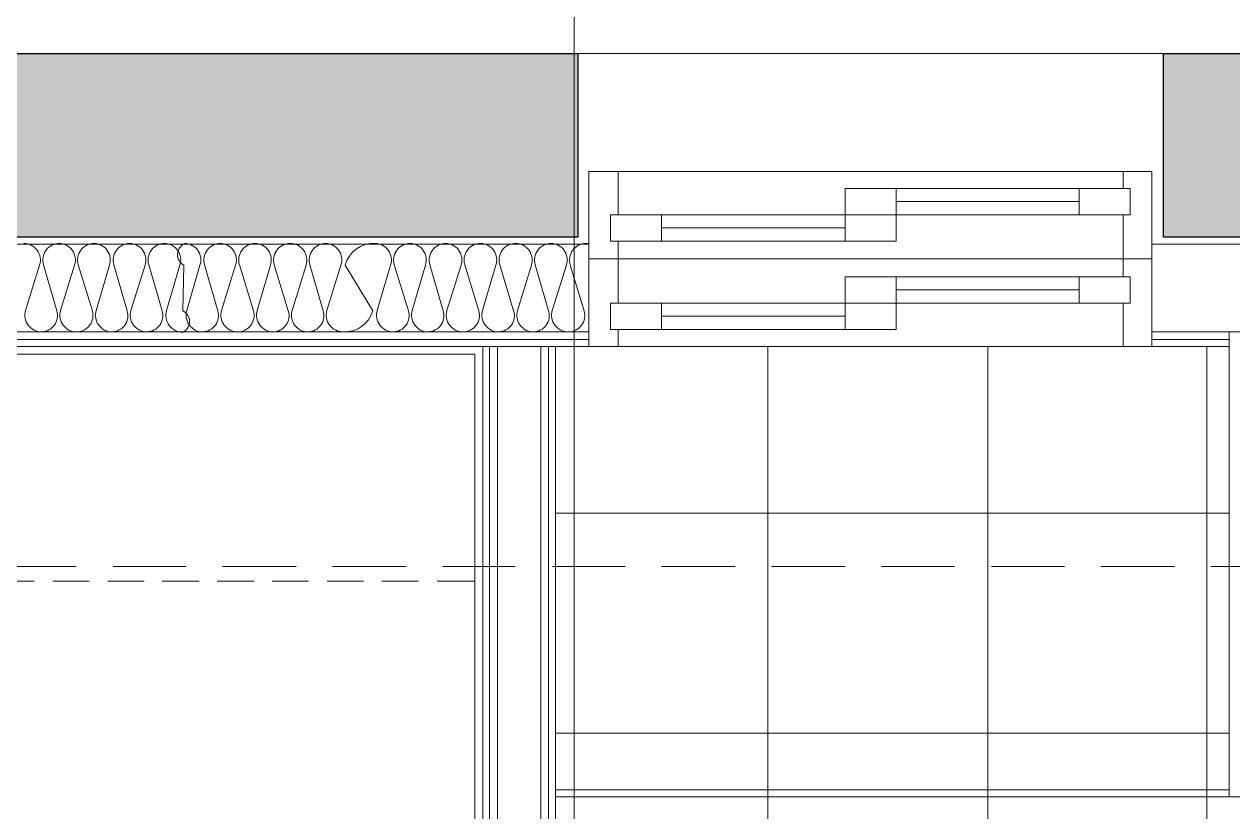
# Model space of a CAD drawing. Header units: millimetres. Extents: x 906 to 41302, y 848 to 28850.
# Drawn here: x 15513 to 17165, y 18191 to 19267 of the extents above; entities that cross this region are included whole.
import ezdxf

# ---------------------------------------------------------------- set-up
doc = ezdxf.new("R2010")
doc.units = ezdxf.units.MM
for name, color, linetype in [('PDF_X-단위세대$및$주동평면도$A-FIN-INSL', 7, 'Continuous'), ('PDF_X-단위세대$및$주동평면도$A-FIN-INSL-HID', 7, 'Continuous'), ('PDF_X-단위세대$및$주동평면도$A-FLOR-FLIN-TYP', 7, 'Continuous'), ('PDF_X-단위세대$및$주동평면도$A-FLOR-FURN-FIX', 7, 'Continuous'), ('PDF_X-단위세대$및$주동평면도$A-FLOR-GRID', 7, 'Continuous'), ('PDF_X-단위세대$및$주동평면도$A-ST-AXIS-CEN', 7, 'Continuous'), ('PDF_X-단위세대$및$주동평면도$A-ST-CONC', 7, 'Continuous'), ('PDF_X-단위세대$및$주동평면도$A-WALL-DRY', 7, 'Continuous'), ('PDF_X-단위세대$및$주동평면도$A-WIN', 7, 'Continuous')]:
    doc.layers.add(name, color=color, linetype=linetype)
doc.layers.add('PDF_X-단위세대$및$주동평면도$A-FIN-INSL-HAT', color=7, linetype='Continuous', true_color=0x666666)
doc.layers.add('PDF_X-단위세대$및$주동평면도$S-ST-CONC-PAT1', color=7, linetype='Continuous', true_color=0xb7b7b7)

msp = doc.modelspace()

# ---------------------------------------------------------------- linework, layer by layer
at = {"layer": 'PDF_X-단위세대$및$주동평면도$A-FIN-INSL', "lineweight": 5}
for points in [[(15464.4, 18966.4), (16284.6, 18966.4)], [(17054, 18966.4), (18249.9, 18966.4), (18249.9, 17415.9), (18439.4, 17415.9), (18439.4, 17286.8), (18119.7, 17286.8), (18119.7, 18211.8)], [(16284.6, 18846.8), (15464.4, 18846.8)], [(17159.8, 18846.8), (17259.3, 18846.8)]]:
    msp.add_lwpolyline(points, dxfattribs=at)
at = {"layer": 'PDF_X-단위세대$및$주동평면도$A-FIN-INSL-HAT', "lineweight": 9}
msp.add_lwpolyline([(15512.5, 18967.5, -0.501614), (15534.2, 18937.8), (15515.1, 18876.1, 0.501614), (15536.9, 18846.8, 0.501614), (15557.5, 18875.4), (15539.4, 18938.2, -0.501614), (15561.2, 18967.5, -0.501614), (15581.9, 18937.8), (15562.7, 18876.1, 0.501614), (15584.5, 18846.8, 0.501614), (15606.2, 18875.4), (15587, 18938.2, -0.501614), (15608.8, 18967.5, -0.501614), (15629.5, 18937.8), (15611.4, 18876.1, 0.501614), (15633.2, 18846.8, 0.501614), (15653.8, 18875.4), (15635.7, 18938.2, -0.501614), (15657.5, 18967.5, -0.501614), (15678.2, 18937.8), (15659, 18876.1, 0.501614), (15680.8, 18846.8, 0.501614), (15701.4, 18875.4), (15683.3, 18938.2, -0.501614), (15705.1, 18967.5, -0.501614), (15725.8, 18937.8), (15707.7, 18876.1, 0.501614), (15729.6, 18846, 0.62513), (15730, 18875.4), (15731.1, 18937.7, -0.62513), (15732.7, 18967.5, -0.501614), (15753.3, 18937.8), (15735.2, 18876.1, 0.501614), (15757, 18846.8, 0.501614), (15777.6, 18875.4), (15759.5, 18938.2, -0.501614), (15781.3, 18967.5, -0.501614), (15802, 18937.8), (15782.8, 18876.1, 0.501614), (15804.6, 18846.8, 0.501614), (15826.3, 18875.4), (15807.2, 18938.2, -0.501614), (15829, 18967.5, -0.501614), (15849.6, 18937.8), (15831.5, 18876.1, 0.501614), (15853.3, 18846.8, 0.501614), (15874, 18875.4), (15854.8, 18938.2, -0.501614), (15876.6, 18967.5, -0.501614), (15898.3, 18937.8), (15879.1, 18876.1, 0.501614), (15900.9, 18846.8, 0.501614), (15921.6, 18875.4), (15903.5, 18938.2, -0.501614), (15925.3, 18967.5, -0.501614), (15945.9, 18937.8), (15926.8, 18876.1, 0.501614), (15948.6, 18846.9, 0.356092), (15989.3, 18875.4), (15951.7, 18937.7, -0.356092), (15993, 18967.5, -0.501614), (16013.7, 18937.8), (15995.5, 18876.1, 0.501614), (16017.4, 18846.8, 0.501614), (16038, 18875.4), (16018.8, 18938.2, -0.501614), (16040.6, 18967.5, -0.501614), (16061.3, 18937.8), (16043.2, 18876.1, 0.501614), (16065, 18846.8, 0.501614), (16085.6, 18875.4), (16067.5, 18938.2, -0.501614), (16089.3, 18967.5, -0.501614), (16110, 18937.8), (16090.8, 18876.1, 0.501614), (16112.6, 18846.8, 0.501614), (16134.3, 18875.4), (16115.1, 18938.2, -0.501614), (16136.9, 18967.5, -0.501614), (16157.6, 18937.8), (16139.5, 18876.1, 0.501614), (16161.3, 18846.8, 0.501614), (16181.9, 18875.4), (16162.8, 18938.2, -0.501614), (16184.6, 18967.5, -0.501614), (16206.3, 18937.8), (16187.1, 18876.1, 0.501614), (16208.9, 18846.8, 0.501614), (16229.6, 18875.4), (16211.4, 18938.2, -0.501614), (16233.3, 18967.5, -0.501614), (16253.9, 18937.8), (16234.7, 18876.1, 0.501614), (16256.5, 18846.8, 0.501614), (16278.2, 18875.4), (16259.2, 18937.8, -0.501614), (16280.9, 18967.5, -0.045117), (16285, 18967.1)], format="xyb", dxfattribs=at)
at = {"layer": 'PDF_X-단위세대$및$주동평면도$A-FIN-INSL-HID', "lineweight": 5}
for points in [[(15484.5, 18526.1), (15584, 18526.1)], [(15634.8, 18526.1), (15734.3, 18526.1)], [(15784, 18526.1), (15884.5, 18526.1)], [(15934.3, 18526.1), (16034.8, 18526.1)], [(16084.6, 18526.1), (16184, 18526.1)], [(16234.8, 18526.1), (16334.3, 18526.1)], [(16384.1, 18526.1), (16484.6, 18526.1)], [(16534.4, 18526.1), (16634.9, 18526.1)], [(16684.6, 18526.1), (16784.1, 18526.1)], [(16834.9, 18526.1), (16934.4, 18526.1)], [(16984.1, 18526.1), (17084.7, 18526.1)], [(17134.4, 18526.1), (17235, 18526.1)]]:
    msp.add_lwpolyline(points, dxfattribs=at)
at = {"layer": 'PDF_X-단위세대$및$주동평면도$A-FLOR-FLIN-TYP', "lineweight": 5}
for points in [[(16269.8, 19226.8), (17069.9, 19226.8)], [(17159.8, 18221.3), (16239.1, 18221.3)], [(17159.8, 18211.8), (16239.1, 18211.8)]]:
    msp.add_lwpolyline(points, dxfattribs=at)
at = {"layer": 'PDF_X-단위세대$및$주동평면도$A-FLOR-FURN-FIX', "lineweight": 9}
msp.add_lwpolyline([(16129, 18816.1), (16129, 18175.8), (13829.3, 18175.8), (13829.3, 17176.8), (13129.7, 17176.8), (13129.7, 18816.1)], close=True, dxfattribs=at)
for points in [[(15526.8, 18506), (15477.1, 18506)], [(15602, 18506), (15552.2, 18506)], [(15677.1, 18506), (15627.4, 18506)], [(15752.2, 18506), (15701.4, 18506)], [(15827.4, 18506), (15776.6, 18506)], [(15901.5, 18506), (15851.7, 18506)], [(15976.6, 18506), (15926.9, 18506)], [(16051.8, 18506), (16002, 18506)], [(16129, 18506), (16077.2, 18506)]]:
    msp.add_lwpolyline(points, dxfattribs=at)
at = {"layer": 'PDF_X-단위세대$및$주동평면도$A-FLOR-GRID', "lineweight": 5}
for points in [[(18099.6, 18211.8), (18099.6, 17191.6), (16279.3, 17191.6), (16279.3, 18121.9), (16239.1, 18121.9), (16239.1, 18826.7), (17159.8, 18826.7), (17159.8, 18211.8), (18109.2, 18211.8)], [(16529.1, 18826.7), (16529.1, 17191.6)], [(16829.6, 18826.7), (16829.6, 17191.6)], [(17129.1, 18826.7), (17129.1, 17191.6)], [(17159.8, 18599.2), (16239.1, 18599.2)], [(17159.8, 18298.6), (16239.1, 18298.6)]]:
    msp.add_lwpolyline(points, dxfattribs=at)
at = {"layer": 'PDF_X-단위세대$및$주동평면도$A-ST-AXIS-CEN', "lineweight": 5}
for points in [[(14702.4, 17746.1), (16264.5, 17746.1), (16264.5, 19845.9)], [(13854.7, 19226.8), (15839, 19226.8)], [(15939.6, 19226.8), (16039.1, 19226.8)], [(16139.6, 19226.8), (19140, 19226.8)]]:
    msp.add_lwpolyline(points, dxfattribs=at)
at = {"layer": 'PDF_X-단위세대$및$주동평면도$A-ST-CONC', "lineweight": 25}
for points in [[(15479.2, 19226.8), (16269.8, 19226.8), (16269.8, 18975.9), (15479.2, 18975.9)], [(18459.5, 17426.5), (18259.4, 17426.5), (18259.4, 18975.9), (17069.9, 18975.9), (17069.9, 19226.8), (18799.2, 19226.8), (18799.2, 18975.9), (18389.6, 18975.9), (18389.6, 17556.7), (18459.5, 17556.7)]]:
    msp.add_lwpolyline(points, close=True, dxfattribs=at)
at = {"layer": 'PDF_X-단위세대$및$주동평면도$A-WALL-DRY', "lineweight": 13}
for points in [[(17054, 18846.8), (18119.7, 18846.8), (18119.7, 18211.8), (17159.8, 18211.8), (17159.8, 18846.8)], [(16284.6, 18836.2), (15464.4, 18836.2)], [(17054, 18836.2), (17159.8, 18836.2)], [(16284.6, 18826.7), (15464.4, 18826.7)], [(16239.1, 18826.7), (16239.1, 18121.9), (16139.6, 18121.9), (16139.6, 18826.7)], [(16229.6, 18826.7), (16229.6, 18131.4), (16149.1, 18131.4), (16149.1, 18826.7)], [(16219, 18826.7), (16219, 18140.9), (16159.7, 18140.9), (16159.7, 18826.7)], [(17054, 18826.7), (17159.8, 18826.7)]]:
    msp.add_lwpolyline(points, dxfattribs=at)
at = {"layer": 'PDF_X-단위세대$및$주동평면도$A-WIN', "lineweight": 9}
for points in [[(16324.8, 19006.6), (16324.8, 19065.9), (16284.6, 19065.9), (16284.6, 18946.3), (16324.8, 18946.3), (16324.8, 18970.6)], [(17014.8, 19006.6), (17014.8, 18946.3), (17054, 18946.3), (17054, 19065.9), (17014.8, 19065.9), (17014.8, 19042.6)], [(16324.8, 18886), (16324.8, 18946.3), (16284.6, 18946.3), (16284.6, 18826.7), (16324.8, 18826.7), (16324.8, 18850)], [(17014.8, 18886), (17014.8, 18826.7), (17054, 18826.7), (17054, 18946.3), (17014.8, 18946.3), (17014.8, 18922)]]:
    msp.add_lwpolyline(points, dxfattribs=at)
at = {"layer": 'PDF_X-단위세대$및$주동평면도$A-WIN', "lineweight": 5}
msp.add_lwpolyline([(16324.8, 19065.9), (17014.8, 19065.9)], close=True, dxfattribs=at)
at = {"layer": 'PDF_X-단위세대$및$주동평면도$A-WIN', "lineweight": 9}
for points in [[(16634.9, 19042.6), (16704.7, 19042.6), (16704.7, 19006.6), (16634.9, 19006.6)], [(17024.4, 19042.6), (16954.5, 19042.6), (16954.5, 19006.6), (17024.4, 19006.6)], [(16314.2, 19006.6), (16384.1, 19006.6), (16384.1, 18970.6), (16314.2, 18970.6)], [(16704.7, 19006.6), (16634.9, 19006.6), (16634.9, 18970.6), (16704.7, 18970.6)], [(16634.9, 18922), (16704.7, 18922), (16704.7, 18886), (16634.9, 18886)], [(17024.4, 18922), (16954.5, 18922), (16954.5, 18886), (17024.4, 18886)], [(16314.2, 18886), (16384.1, 18886), (16384.1, 18850), (16314.2, 18850)], [(16704.7, 18886), (16634.9, 18886), (16634.9, 18850), (16704.7, 18850)]]:
    msp.add_lwpolyline(points, close=True, dxfattribs=at)
at = {"layer": 'PDF_X-단위세대$및$주동평면도$A-WIN', "lineweight": 5}
for points in [[(16704.7, 19042.6), (16954.5, 19042.6)], [(16704.7, 19024.6), (16954.5, 19024.6)], [(16634.9, 19006.6), (16384.1, 19006.6)], [(16704.7, 19006.6), (16954.5, 19006.6)], [(16634.9, 18988.6), (16384.1, 18988.6)], [(16634.9, 18970.6), (16384.1, 18970.6)], [(17014.8, 18946.3), (16324.8, 18946.3)], [(16704.7, 18922), (16954.5, 18922)], [(16704.7, 18904), (16954.5, 18904)], [(16634.9, 18886), (16384.1, 18886)], [(16704.7, 18886), (16954.5, 18886)], [(16634.9, 18868), (16384.1, 18868)], [(16634.9, 18850), (16384.1, 18850)], [(17014.8, 18826.7), (16324.8, 18826.7)]]:
    msp.add_lwpolyline(points, dxfattribs=at)
at = {"layer": 'PDF_X-단위세대$및$주동평면도$S-ST-CONC-PAT1', "transparency": 33554559}
for points in [[(15479.2, 19226.8), (16269.8, 19226.8), (15479.2, 18975.9)], [(16269.8, 19226.8), (15479.2, 18975.9), (16269.8, 18975.9)], [(17069.9, 19226.8), (18799.2, 19226.8), (17069.9, 18975.9)], [(18799.2, 19226.8), (17069.9, 18975.9), (18799.2, 18975.9)]]:
    msp.add_solid(points, dxfattribs=at)

doc.saveas('drawing.dxf')
